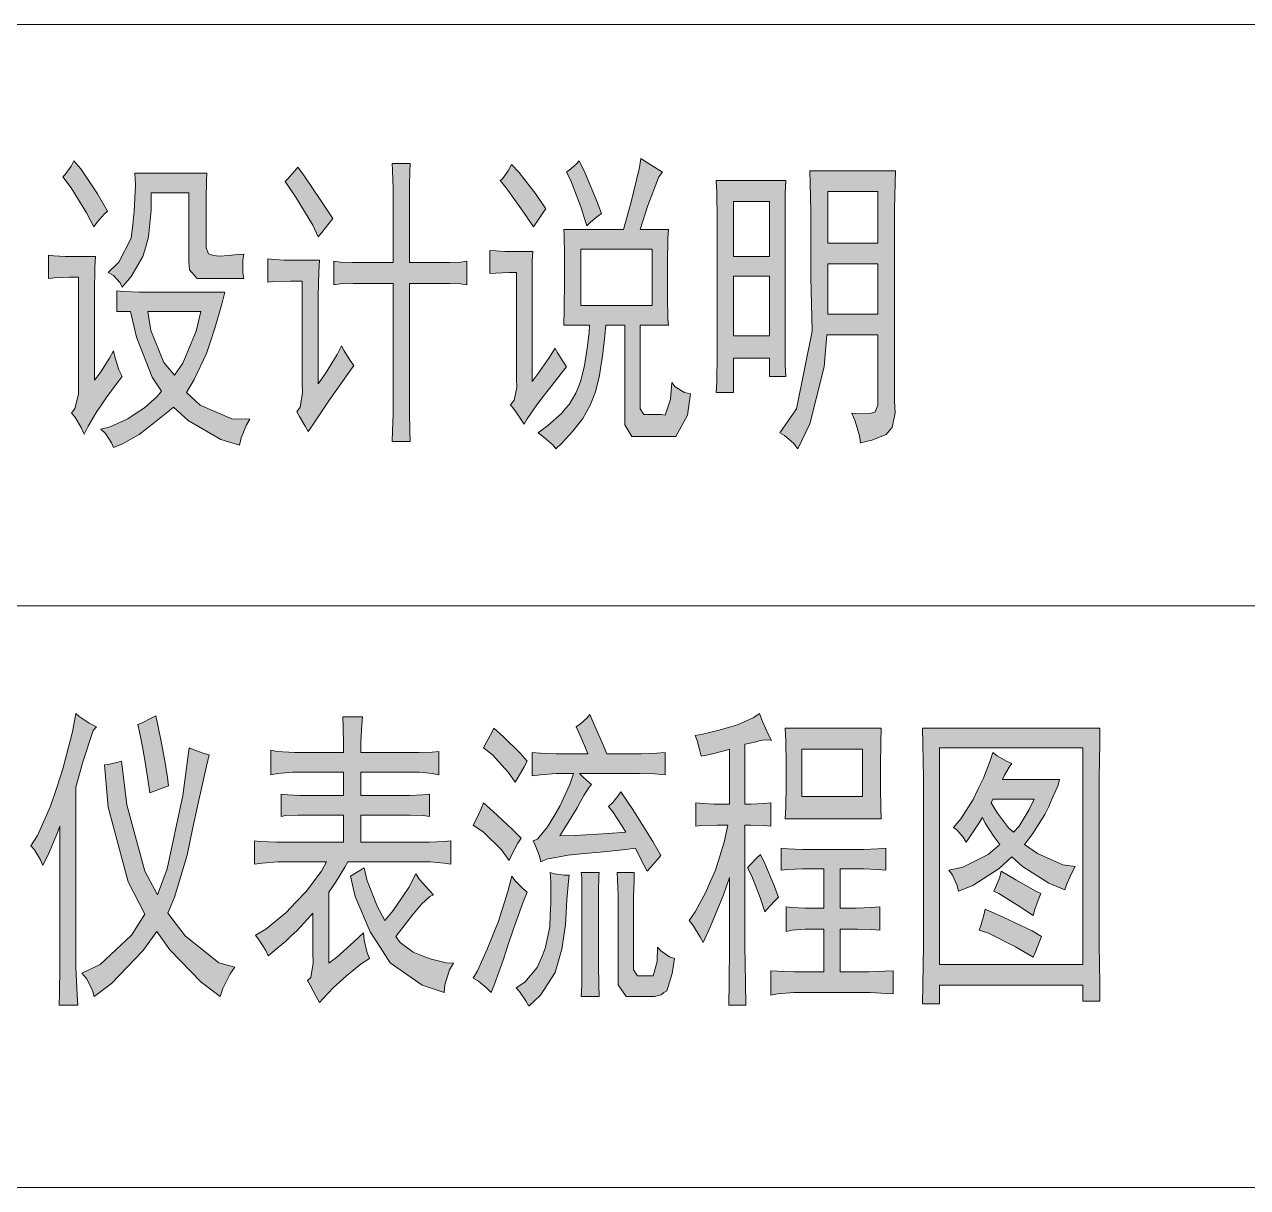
# Model space of a CAD drawing. Header units: millimetres. Extents: x 0 to 207, y 0 to 293.
# Drawn here: x 84.02 to 100.59, y 204.21 to 219.97 of the extents above; entities that cross this region are included whole.
import ezdxf

# ---------------------------------------------------------------- set-up
doc = ezdxf.new("R2010")
doc.units = ezdxf.units.MM

msp = doc.modelspace()

# ---------------------------------------------------------------- hatches: boundary and pattern name
h = msp.add_hatch(color=0)
h.paths.add_polyline_path([(92.664139, 217.974333), (92.61475, 217.910833), (92.466583, 217.51925), (92.36075, 217.194694), (92.745278, 217.194694), (92.738222, 217.078278), (92.731167, 216.739611), (92.731167, 216.513833), (92.731167, 216.291583), (92.738222, 215.984667), (92.745278, 215.9), (92.36075, 215.9), (92.36075, 214.838139), (92.36075, 214.764056), (92.413667, 214.686444), (92.466583, 214.686444), (92.650028, 214.686444), (92.702944, 214.679389), (92.7735, 214.894583), (92.791139, 215.120361), (92.837, 215.060389), (92.964, 214.986306), (93.045139, 214.968667), (93.006333, 214.679389), (92.847583, 214.390111), (92.731167, 214.390111), (92.350167, 214.390111), (92.251389, 214.390111), (92.152611, 214.545333), (92.152611, 214.704083), (92.152611, 215.9), (91.895083, 215.9), (91.8845, 215.751833), (91.85275, 215.473139), (91.831583, 215.342611), (91.810417, 215.215611), (91.7575, 214.993361), (91.722222, 214.905167), (91.686944, 214.813444), (91.584639, 214.633528), (91.517611, 214.545333), (91.450583, 214.460667), (91.302417, 214.298389), (91.221278, 214.224306), (91.182472, 214.273694), (91.059, 214.379528), (90.977861, 214.4395), (91.111917, 214.538278), (91.295361, 214.700556), (91.348278, 214.764056), (91.401194, 214.824028), (91.489389, 214.975722), (91.524667, 215.060389), (91.559944, 215.148583), (91.609333, 215.353194), (91.626972, 215.469611), (91.644611, 215.586028), (91.669306, 215.801222), (91.676361, 215.9), (91.327111, 215.9), (91.330639, 216.115194), (91.337694, 216.506778), (91.337694, 216.679639), (91.337694, 216.856028), (91.330639, 217.113556), (91.327111, 217.194694), (92.1385, 217.194694), (92.237278, 217.551), (92.353694, 218.034306), (92.371333, 218.157778), (92.448944, 218.108389), (92.593583, 218.016667)])
h.paths.add_polyline_path([(92.523028, 216.164583), (92.523028, 216.930111), (91.559944, 216.930111), (91.559944, 216.164583)])
h = msp.add_hatch(color=0)
h.dxf.hatch_style = 2
h.paths.add_polyline_path([(84.687833, 218.126028), (84.783083, 218.016667), (85.008861, 217.678), (85.142917, 217.445167), (85.097056, 217.402833), (85.001806, 217.293472), (84.955944, 217.229972), (84.857167, 217.420472), (84.649028, 217.759139), (84.539667, 217.910833), (84.571417, 217.942583), (84.649028, 218.051944)])
h = msp.add_hatch(color=0)
h.dxf.hatch_style = 2
h.paths.add_polyline_path([(87.721722, 218.041361), (87.799333, 217.935528), (88.035694, 217.586278), (88.197972, 217.342861), (88.148583, 217.279361), (88.049806, 217.152361), (88.000417, 217.095917), (87.926333, 217.254667), (87.700556, 217.625083), (87.548861, 217.843806), (87.587667, 217.882611), (87.675861, 217.984917)])
h = msp.add_hatch(color=0)
h.dxf.hatch_style = 2
h.paths.add_polyline_path([(89.012889, 216.746667), (89.012889, 217.575694), (89.012889, 217.7415), (89.005833, 217.999028), (89.002306, 218.09075), (89.245722, 218.09075), (89.238667, 217.984917), (89.235139, 217.794417), (89.235139, 217.70975), (89.235139, 216.746667), (89.711389, 216.746667), (89.781944, 216.746667), (89.930111, 216.753722), (90.01125, 216.764306), (90.01125, 216.446806), (89.926583, 216.457389), (89.781944, 216.464444), (89.721972, 216.464444), (89.235139, 216.464444), (89.235139, 214.802861), (89.235139, 214.704083), (89.238667, 214.464194), (89.245722, 214.323083), (89.002306, 214.323083), (89.005833, 214.464194), (89.012889, 214.697028), (89.012889, 214.78875), (89.012889, 216.464444), (88.561333, 216.464444), (88.473139, 216.464444), (88.29675, 216.457389), (88.212083, 216.446806), (88.212083, 216.764306), (88.29675, 216.753722), (88.462556, 216.746667), (88.536639, 216.746667)])
h = msp.add_hatch(color=0)
h.dxf.hatch_style = 2
h.paths.add_polyline_path([(90.618028, 218.076639), (90.720333, 217.967278), (90.953167, 217.667417), (91.083694, 217.476917), (91.066056, 217.452222), (90.984917, 217.32875), (90.917889, 217.229972), (90.77325, 217.445167), (90.547472, 217.759139), (90.466333, 217.857917), (90.494556, 217.882611), (90.572167, 217.991972)])
h = msp.add_hatch(color=0)
h.dxf.hatch_style = 2
h.paths.add_polyline_path([(91.53525, 218.126028), (91.616389, 217.960222), (91.768083, 217.600389), (91.838639, 217.409889), (91.78925, 217.378139), (91.690472, 217.293472), (91.641083, 217.244083), (91.559944, 217.501611), (91.418833, 217.8685), (91.362389, 217.974333), (91.401194, 217.999028), (91.489389, 218.076639)])
h = msp.add_hatch(color=0)
h.paths.add_polyline_path([(95.825028, 217.991972), (95.817972, 217.833222), (95.810917, 217.469861), (95.810917, 217.261722), (95.810917, 214.869889), (95.817972, 214.711139), (95.779167, 214.510056), (95.736833, 214.464194), (95.6945, 214.418333), (95.500472, 214.340722), (95.348778, 214.305444), (95.334667, 214.397167), (95.278222, 214.59825), (95.232361, 214.704083), (95.331139, 214.697028), (95.468722, 214.700556), (95.511056, 214.711139), (95.549861, 214.72525), (95.585139, 214.813444), (95.581611, 214.887528), (95.581611, 215.765944), (94.893694, 215.765944), (94.858417, 215.335556), (94.660861, 214.562972), (94.498583, 214.224306), (94.442139, 214.298389), (94.318667, 214.404222), (94.255167, 214.4395), (94.480944, 214.764056), (94.692611, 215.815333), (94.674972, 216.549111), (94.674972, 217.244083), (94.674972, 217.445167), (94.667917, 217.819111), (94.660861, 217.991972)])
h.paths.add_polyline_path([(95.581611, 217.01125), (95.581611, 217.70975), (94.904278, 217.70975), (94.904278, 217.01125)])
h.paths.add_polyline_path([(95.581611, 216.048167), (95.581611, 216.729028), (94.904278, 216.729028), (94.904278, 216.048167)])
h = msp.add_hatch(color=0)
h.dxf.hatch_style = 2
h.paths.add_polyline_path([(86.45525, 216.531472), (86.356472, 216.531472), (86.254167, 216.647889), (86.247111, 216.764306), (86.247111, 217.692111), (85.735583, 217.692111), (85.735583, 217.459278), (85.696778, 217.095917), (85.6615, 216.961861), (85.622694, 216.831333), (85.463944, 216.556167), (85.340472, 216.415056), (85.315778, 216.4715), (85.224056, 216.573806), (85.1535, 216.612611), (85.298139, 216.753722), (85.463944, 217.078278), (85.485111, 217.261722), (85.506278, 217.445167), (85.520389, 217.794417), (85.513333, 217.960222), (86.490528, 217.960222), (86.483472, 217.857917), (86.479944, 217.610972), (86.479944, 217.459278), (86.479944, 217.01125), (86.479944, 216.94775), (86.511694, 216.866611), (86.543444, 216.856028), (86.575194, 216.841917), (86.666917, 216.834861), (86.723361, 216.838389), (86.779806, 216.841917), (86.913861, 216.856028), (86.991472, 216.863083), (86.977361, 216.778417), (86.977361, 216.612611), (86.991472, 216.531472)])
h = msp.add_hatch(color=0)
h.paths.add_polyline_path([(94.336306, 217.857917), (94.32925, 217.685056), (94.325722, 217.311111), (94.325722, 217.113556), (94.325722, 215.917639), (94.325722, 215.716556), (94.32925, 215.36025), (94.336306, 215.2015), (94.114056, 215.2015), (94.114056, 215.451972), (93.627222, 215.451972), (93.627222, 214.986306), (93.394389, 214.986306), (93.401444, 215.127417), (93.404972, 215.494306), (93.404972, 215.716556), (93.404972, 217.127667), (93.404972, 217.32875), (93.401444, 217.692111), (93.394389, 217.857917)])
h.paths.add_polyline_path([(94.114056, 215.751833), (94.114056, 216.563222), (93.627222, 216.563222), (93.627222, 215.751833)])
h.paths.add_polyline_path([(94.114056, 216.831333), (94.114056, 217.575694), (93.627222, 217.575694), (93.627222, 216.831333)])
h = msp.add_hatch(color=0)
h.dxf.hatch_style = 2
h.paths.add_polyline_path([(84.980639, 216.831333), (84.973583, 216.679639), (84.966528, 216.348028), (84.966528, 216.164583), (84.966528, 215.152111), (85.044139, 215.250889), (85.171139, 215.451972), (85.224056, 215.55075), (85.241694, 215.469611), (85.298139, 215.293222), (85.340472, 215.2015), (85.266389, 215.102722), (85.125278, 214.912222), (85.061778, 214.8205), (84.998278, 214.728778), (84.881861, 214.531222), (84.828944, 214.421861), (84.786611, 214.513583), (84.701944, 214.654694), (84.656083, 214.704083), (84.701944, 214.771111), (84.747806, 214.961611), (84.747806, 215.085083), (84.747806, 216.549111), (84.624333, 216.549111), (84.42325, 216.538528), (84.342111, 216.531472), (84.342111, 216.845444), (84.416194, 216.838389), (84.571417, 216.831333), (84.656083, 216.831333)])
h = msp.add_hatch(color=0)
h.dxf.hatch_style = 2
h.paths.add_polyline_path([(90.907306, 216.894833), (90.90025, 216.764306), (90.896722, 216.457389), (90.896722, 216.281), (90.896722, 215.134472), (90.967278, 215.226194), (91.1225, 215.451972), (91.210694, 215.586028), (91.238917, 215.533111), (91.313, 215.409639), (91.362389, 215.335556), (91.291833, 215.243833), (91.133083, 215.039222), (91.048417, 214.929861), (90.960222, 214.816972), (90.833222, 214.63), (90.790889, 214.555917), (90.737972, 214.637056), (90.64625, 214.771111), (90.603917, 214.8205), (90.653306, 214.880472), (90.692111, 215.053333), (90.685056, 215.16975), (90.685056, 216.612611), (90.586278, 216.612611), (90.406361, 216.605556), (90.325222, 216.5985), (90.325222, 216.912472), (90.406361, 216.905417), (90.529833, 216.894833), (90.572167, 216.894833)])
h = msp.add_hatch(color=0)
h.dxf.hatch_style = 2
h.paths.add_polyline_path([(88.014528, 216.778417), (88.007472, 216.623194), (88.000417, 216.291583), (88.000417, 216.115194), (88.000417, 215.102722), (88.099194, 215.243833), (88.257944, 215.501361), (88.314389, 215.617778), (88.349667, 215.55075), (88.430806, 215.420222), (88.480194, 215.353194), (88.152111, 214.887528), (88.078028, 214.778167), (87.933389, 214.562972), (87.862833, 214.457139), (87.8205, 214.531222), (87.746417, 214.66175), (87.711139, 214.721722), (87.753472, 214.78875), (87.785222, 214.986306), (87.781694, 215.120361), (87.781694, 216.496194), (87.622944, 216.496194), (87.390111, 216.489139), (87.316028, 216.482083), (87.316028, 216.796056), (87.40775, 216.789), (87.538278, 216.778417), (87.573556, 216.778417)])
h = msp.add_hatch(color=0)
h.paths.add_polyline_path([(85.269917, 216.365667), (85.365167, 216.355083), (85.573306, 216.348028), (85.689722, 216.348028), (86.733944, 216.348028), (86.698667, 216.199861), (86.603417, 215.871778), (86.543444, 215.691861), (86.483472, 215.515472), (86.317667, 215.162694), (86.211833, 214.986306), (86.398806, 214.813444), (86.829194, 214.63), (87.072611, 214.622944), (87.02675, 214.545333), (86.956194, 214.372472), (86.9315, 214.273694), (86.681028, 214.347778), (86.236528, 214.605306), (86.038972, 214.78875), (85.961361, 214.721722), (85.781444, 214.577083), (85.675611, 214.495944), (85.573306, 214.418333), (85.347528, 214.287806), (85.224056, 214.238417), (85.199361, 214.305444), (85.114694, 214.428917), (85.051194, 214.488889), (85.178194, 214.520639), (85.418083, 214.63), (85.530972, 214.704083), (85.643861, 214.778167), (85.816722, 214.929861), (85.873167, 215.003944), (85.746167, 215.194444), (85.538028, 215.734194), (85.456889, 216.083444), (85.269917, 216.083444)])
h.paths.add_polyline_path([(86.049556, 215.219139), (86.165972, 215.384944), (86.345889, 215.815333), (86.409389, 216.083444), (85.689722, 216.083444), (85.728528, 215.825917), (85.908444, 215.392)])
h = msp.add_hatch(color=0)
h.dxf.hatch_style = 2
h.paths.add_polyline_path([(84.99475, 210.453111), (84.948889, 210.403722), (84.811306, 209.9945), (84.716056, 209.638194), (84.716056, 207.429806), (84.716056, 207.196972), (84.730167, 206.823028), (84.74075, 206.681917), (84.48675, 206.681917), (84.490278, 206.833611), (84.497333, 207.207556), (84.497333, 207.429806), (84.497333, 209.109028), (84.462056, 209.006722), (84.345639, 208.742139), (84.2645, 208.576333), (84.236278, 208.650417), (84.155139, 208.784472), (84.102222, 208.840917), (84.193944, 208.982028), (84.370333, 209.377139), (84.455, 209.631139), (84.539667, 209.885139), (84.670194, 210.386083), (84.716056, 210.636556), (84.758389, 210.594222), (84.895972, 210.5025)])
h = msp.add_hatch(color=0)
h.dxf.hatch_style = 2
h.paths.add_polyline_path([(85.799083, 210.601278), (85.827306, 210.477806), (85.876694, 210.234389), (85.897861, 210.110917), (85.919028, 209.990972), (85.954306, 209.765194), (85.971944, 209.655833), (85.717944, 209.557056), (85.69325, 209.712278), (85.654444, 209.976861), (85.636806, 210.079167), (85.619167, 210.181472), (85.576833, 210.386083), (85.555667, 210.484861), (85.612111, 210.509556), (85.735583, 210.569528)])
h = msp.add_hatch(color=0)
h.dxf.hatch_style = 2
h.paths.add_polyline_path([(88.342611, 210.103861), (88.342611, 210.213222), (88.339083, 210.453111), (88.332028, 210.587167), (88.600139, 210.587167), (88.589556, 210.484861), (88.575444, 210.244972), (88.575444, 210.103861), (89.284528, 210.103861), (89.365667, 210.103861), (89.542056, 210.110917), (89.633778, 210.1215), (89.633778, 209.804), (89.542056, 209.821639), (89.372722, 209.839278), (89.298639, 209.839278), (88.575444, 209.839278), (88.575444, 209.521778), (89.146944, 209.521778), (89.238667, 209.521778), (89.418583, 209.532361), (89.506778, 209.539417), (89.506778, 209.239556), (89.425639, 209.250139), (89.245722, 209.257194), (89.146944, 209.257194), (88.575444, 209.257194), (88.575444, 208.890306), (89.400944, 208.890306), (89.506778, 208.890306), (89.704333, 208.900889), (89.796056, 208.907944), (89.796056, 208.593972), (89.707861, 208.608083), (89.517361, 208.625722), (89.411528, 208.625722), (88.402583, 208.625722), (88.36025, 208.551639), (88.23325, 208.3435), (88.145056, 208.212972), (88.145056, 207.249889), (88.250889, 207.331028), (88.483722, 207.539167), (88.610722, 207.662639), (88.621306, 207.563861), (88.663639, 207.391), (88.691861, 207.313389), (88.5825, 207.239306), (88.381417, 207.080556), (88.293222, 206.999417), (88.2015, 206.91475), (88.063917, 206.773639), (88.018056, 206.717194), (87.972194, 206.798333), (87.891056, 206.950028), (87.855778, 207.017056), (87.898111, 207.055861), (87.929861, 207.249889), (87.926333, 207.398056), (87.926333, 207.927222), (87.855778, 207.846083), (87.711139, 207.690861), (87.633528, 207.620306), (87.559444, 207.54975), (87.400694, 207.415694), (87.319556, 207.348667), (87.287806, 207.42275), (87.199611, 207.563861), (87.146694, 207.630889), (87.287806, 207.712028), (87.562972, 207.937806), (87.697028, 208.078917), (87.834611, 208.220028), (88.04275, 208.495194), (88.109778, 208.625722), (87.5665, 208.625722), (87.453611, 208.625722), (87.238417, 208.608083), (87.136111, 208.593972), (87.136111, 208.907944), (87.203139, 208.900889), (87.435972, 208.890306), (87.59825, 208.890306), (88.342611, 208.890306), (88.342611, 209.257194), (87.8205, 209.257194), (87.721722, 209.257194), (87.559444, 209.250139), (87.495944, 209.239556), (87.495944, 209.539417), (87.587667, 209.532361), (87.749944, 209.521778), (87.8205, 209.521778), (88.342611, 209.521778), (88.342611, 209.839278), (87.764056, 209.839278), (87.651167, 209.839278), (87.450083, 209.821639), (87.354833, 209.804), (87.354833, 210.135611), (87.443028, 210.1215), (87.675861, 210.103861), (87.8205, 210.103861)])
h = msp.add_hatch(color=0)
h.dxf.hatch_style = 2
h.paths.add_polyline_path([(91.679889, 210.618917), (91.736333, 210.495444), (91.85275, 210.227333), (91.912722, 210.086222), (92.283139, 210.086222), (92.378389, 210.086222), (92.586528, 210.096806), (92.702944, 210.103861), (92.702944, 209.804), (92.561833, 209.814583), (92.353694, 209.821639), (92.283139, 209.821639), (91.538778, 209.821639), (91.588167, 209.77225), (91.669306, 209.698167), (91.704583, 209.673472), (91.672833, 209.638194), (91.59875, 209.521778), (91.552889, 209.440639), (91.507028, 209.355972), (91.365917, 209.123139), (91.274194, 208.974972), (91.482333, 208.982028), (91.930361, 209.006722), (92.166722, 209.024361), (92.110278, 209.123139), (91.993861, 209.299528), (91.933889, 209.373611), (91.993861, 209.430056), (92.075, 209.532361), (92.099694, 209.571167), (92.261972, 209.331278), (92.533611, 208.900889), (92.642972, 208.710389), (92.593583, 208.650417), (92.498333, 208.544583), (92.459528, 208.495194), (92.410139, 208.583389), (92.329, 208.742139), (92.29725, 208.809167), (92.166722, 208.791528), (91.821, 208.75625), (91.605806, 208.735083), (91.387083, 208.713917), (91.094278, 208.661), (91.016667, 208.625722), (90.999028, 208.699806), (90.946111, 208.840917), (90.910833, 208.907944), (90.970806, 208.932639), (91.108389, 209.098444), (91.193056, 209.239556), (91.274194, 209.380667), (91.40825, 209.673472), (91.457639, 209.821639), (91.330639, 209.821639), (91.224806, 209.821639), (91.009611, 209.804), (90.90025, 209.789889), (90.90025, 210.103861), (91.009611, 210.096806), (91.224806, 210.086222), (91.330639, 210.086222), (91.655194, 210.086222), (91.609333, 210.202639), (91.528194, 210.386083), (91.492917, 210.453111), (91.552889, 210.495444), (91.644611, 210.576583)])
h = msp.add_hatch(color=0)
h.dxf.hatch_style = 2
h.paths.add_polyline_path([(93.108639, 210.336694), (93.207417, 210.354333), (93.433194, 210.40725), (93.556667, 210.446056), (93.680139, 210.481333), (93.895333, 210.576583), (93.98, 210.636556), (94.022333, 210.527194), (94.103472, 210.34375), (94.142278, 210.269667), (94.103472, 210.276722), (94.018806, 210.273194), (93.976472, 210.262611), (93.930611, 210.2485), (93.835361, 210.227333), (93.782444, 210.220278), (93.782444, 209.405361), (93.863583, 209.405361), (94.039972, 209.415944), (94.131694, 209.423), (94.131694, 209.109028), (94.039972, 209.116083), (93.863583, 209.123139), (93.782444, 209.123139), (93.782444, 207.662639), (93.782444, 207.479194), (93.7895, 206.992361), (93.796556, 206.681917), (93.563722, 206.681917), (93.56725, 206.992361), (93.574306, 207.472139), (93.574306, 207.645), (93.574306, 208.410528), (93.493167, 208.177694), (93.31325, 207.736722), (93.214472, 207.532111), (93.172139, 207.61325), (93.080417, 207.761417), (93.0275, 207.828444), (93.108639, 207.944861), (93.253278, 208.212972), (93.316778, 208.361139), (93.383806, 208.509306), (93.500222, 208.890306), (93.549611, 209.123139), (93.404972, 209.123139), (93.189778, 209.116083), (93.119222, 209.109028), (93.119222, 209.423), (93.218, 209.415944), (93.366167, 209.405361), (93.412028, 209.405361), (93.574306, 209.405361), (93.574306, 210.15325), (93.500222, 210.128556), (93.306194, 210.079167), (93.189778, 210.054472), (93.172139, 210.128556), (93.133333, 210.269667)])
h = msp.add_hatch(color=0)
h.dxf.hatch_style = 2
h.paths.add_polyline_path([(90.378139, 210.435472), (90.512194, 210.319056), (90.737972, 210.096806), (90.829694, 209.987444), (90.790889, 209.913361), (90.70975, 209.77225), (90.667417, 209.705222), (90.575694, 209.839278), (90.3605, 210.072111), (90.237028, 210.170889), (90.279361, 210.244972), (90.349917, 210.379028)])
h = msp.add_hatch(color=0)
h.paths.add_polyline_path([(95.631, 210.435472), (95.623944, 210.252028), (95.620417, 209.920417), (95.620417, 209.77225), (95.620417, 209.631139), (95.623944, 209.348917), (95.631, 209.207806), (94.32925, 209.207806), (94.336306, 209.366556), (94.339833, 209.662889), (94.339833, 209.804), (94.339833, 209.945111), (94.336306, 210.262611), (94.32925, 210.435472)])
h.paths.add_polyline_path([(95.377, 209.507667), (95.377, 210.15325), (94.5515, 210.15325), (94.5515, 209.507667)])
h = msp.add_hatch(color=0)
h.paths.add_polyline_path([(98.594333, 210.435472), (98.590806, 210.227333), (98.58375, 209.77225), (98.58375, 209.521778), (98.58375, 207.747306), (98.58375, 207.489778), (98.590806, 206.981778), (98.594333, 206.734833), (98.3615, 206.734833), (98.3615, 206.950028), (96.421222, 206.950028), (96.421222, 206.699556), (96.188389, 206.699556), (96.195444, 206.957083), (96.2025, 207.489778), (96.2025, 207.761417), (96.2025, 209.521778), (96.2025, 209.765194), (96.195444, 210.220278), (96.188389, 210.435472)])
h.paths.add_polyline_path([(98.3615, 207.23225), (98.3615, 210.170889), (96.421222, 210.170889), (96.421222, 207.23225)])
h = msp.add_hatch(color=0)
h.dxf.hatch_style = 2
h.paths.add_polyline_path([(85.333417, 209.987444), (85.403972, 209.398306), (85.647389, 208.495194), (85.82025, 208.177694), (85.950778, 208.526944), (86.165972, 209.521778), (86.250639, 210.170889), (86.303556, 210.146194), (86.437611, 210.096806), (86.51875, 210.072111), (86.483472, 209.920417), (86.374111, 209.419472), (86.2965, 209.066694), (86.222417, 208.713917), (86.053083, 208.145944), (85.961361, 207.927222), (86.197722, 207.620306), (86.652806, 207.256944), (86.868, 207.196972), (86.8045, 207.10525), (86.705722, 206.907694), (86.670444, 206.798333), (86.412917, 206.992361), (85.986056, 207.429806), (85.809667, 207.680278), (85.622694, 207.415694), (85.199361, 206.974722), (84.963, 206.798333), (84.938306, 206.883), (84.857167, 207.04175), (84.797194, 207.115833), (85.044139, 207.23225), (85.467472, 207.630889), (85.647389, 207.913111), (85.425139, 208.354083), (85.1535, 209.366556), (85.100583, 209.938056), (85.1535, 209.945111), (85.269917, 209.969806)])
h = msp.add_hatch(color=0)
h.paths.add_polyline_path([(97.398417, 209.955694), (97.363139, 209.906306), (97.299639, 209.796944), (97.271417, 209.7405), (98.047528, 209.7405), (98.026361, 209.662889), (97.94875, 209.482972), (97.899361, 209.373611), (97.846444, 209.26425), (97.684167, 209.006722), (97.571278, 208.858556), (97.747667, 208.735083), (98.089861, 208.583389), (98.259194, 208.558694), (98.216861, 208.484611), (98.146306, 208.325861), (98.118083, 208.244722), (97.902889, 208.336444), (97.543056, 208.558694), (97.398417, 208.69275), (97.229083, 208.534), (96.86925, 208.301167), (96.67875, 208.227083), (96.661111, 208.301167), (96.597611, 208.442278), (96.548222, 208.509306), (96.735194, 208.551639), (97.077389, 208.7245), (97.236139, 208.858556), (97.155, 208.967917), (97.038583, 209.147833), (97.003306, 209.225444), (96.950389, 209.140778), (96.841028, 208.974972), (96.781056, 208.890306), (96.74225, 208.957333), (96.654056, 209.059639), (96.608194, 209.091389), (96.706972, 209.207806), (96.876306, 209.468861), (96.943333, 209.6135), (97.013889, 209.758139), (97.112667, 210.005083), (97.140889, 210.103861), (97.200861, 210.061528), (97.327861, 209.987444)])
h.paths.add_polyline_path([(97.119722, 209.423), (97.207917, 209.281889), (97.356083, 209.084333), (97.423111, 209.024361), (97.497194, 209.109028), (97.634778, 209.331278), (97.701806, 209.472389), (97.140889, 209.472389)])
h = msp.add_hatch(color=0)
h.dxf.hatch_style = 2
h.paths.add_polyline_path([(90.237028, 209.423), (90.371083, 209.306583), (90.628611, 209.066694), (90.748556, 208.943222), (90.702694, 208.876194), (90.621556, 208.7245), (90.586278, 208.643361), (90.483972, 208.784472), (90.237028, 209.024361), (90.099444, 209.123139), (90.134722, 209.190167), (90.205278, 209.341861)])
h = msp.add_hatch(color=0)
h.dxf.hatch_style = 2
h.paths.add_polyline_path([(93.994111, 208.7245), (94.050556, 208.601028), (94.174028, 208.31175), (94.237528, 208.145944), (94.20225, 208.110667), (94.110528, 208.011889), (94.050556, 207.944861), (93.994111, 208.128306), (93.877694, 208.428167), (93.817722, 208.544583), (93.853, 208.583389), (93.941194, 208.675111)])
h = msp.add_hatch(color=0)
h.dxf.hatch_style = 2
h.paths.add_polyline_path([(95.295861, 208.791528), (95.387583, 208.791528), (95.585139, 208.802111), (95.690972, 208.809167), (95.690972, 208.509306), (95.585139, 208.519889), (95.387583, 208.526944), (95.295861, 208.526944), (95.073611, 208.526944), (95.073611, 207.99425), (95.200611, 207.99425), (95.288806, 207.99425), (95.493417, 208.004833), (95.609833, 208.011889), (95.609833, 207.697917), (95.493417, 207.704972), (95.306444, 207.712028), (95.235889, 207.712028), (95.073611, 207.712028), (95.073611, 207.133472), (95.352306, 207.133472), (95.458139, 207.133472), (95.676861, 207.140528), (95.793278, 207.147583), (95.793278, 206.833611), (95.701556, 206.840667), (95.479306, 206.85125), (95.352306, 206.85125), (94.572667, 206.85125), (94.445667, 206.85125), (94.223417, 206.833611), (94.131694, 206.815972), (94.131694, 207.147583), (94.223417, 207.140528), (94.445667, 207.133472), (94.572667, 207.133472), (94.851361, 207.133472), (94.851361, 207.712028), (94.689083, 207.712028), (94.597361, 207.712028), (94.420972, 207.697917), (94.339833, 207.680278), (94.339833, 208.011889), (94.420972, 208.004833), (94.597361, 207.99425), (94.689083, 207.99425), (94.851361, 207.99425), (94.851361, 208.526944), (94.667917, 208.526944), (94.562083, 208.526944), (94.364528, 208.519889), (94.272806, 208.509306), (94.272806, 208.809167), (94.364528, 208.802111), (94.562083, 208.791528), (94.667917, 208.791528)])
h = msp.add_hatch(color=0)
h.dxf.hatch_style = 2
h.paths.add_polyline_path([(88.621306, 208.544583), (88.663639, 208.368194), (88.801222, 208.011889), (88.9, 207.828444), (89.016417, 207.9625), (89.228083, 208.276472), (89.319806, 208.459917), (89.372722, 208.385833), (89.496194, 208.244722), (89.563222, 208.177694), (89.510306, 208.153), (89.397417, 208.050694), (89.330389, 207.969556), (89.266889, 207.891944), (89.129306, 207.712028), (89.051694, 207.61325), (89.111667, 207.532111), (89.284528, 207.401583), (89.400944, 207.355722), (89.517361, 207.309861), (89.732556, 207.256944), (89.831333, 207.249889), (89.778417, 207.158167), (89.714917, 206.957083), (89.704333, 206.85125), (89.408, 206.950028), (88.974083, 207.256944), (88.8365, 207.465083), (88.702444, 207.673222), (88.501361, 208.153), (88.437861, 208.428167)])
h = msp.add_hatch(color=0)
h.dxf.hatch_style = 2
h.paths.add_polyline_path([(90.829694, 208.212972), (90.77325, 208.068333), (90.64625, 207.715556), (90.575694, 207.503889), (90.505139, 207.292222), (90.388722, 206.964139), (90.342861, 206.85125), (90.289944, 206.907694), (90.17, 207.006472), (90.099444, 207.048806), (90.155889, 207.147583), (90.289944, 207.440389), (90.367556, 207.630889), (90.441639, 207.821389), (90.568639, 208.220028), (90.621556, 208.428167), (90.667417, 208.368194), (90.77325, 208.262361)])
h = msp.add_hatch(color=0)
h.dxf.hatch_style = 2
h.paths.add_polyline_path([(91.401194, 208.442278), (91.390611, 208.361139), (91.369444, 208.107139), (91.358861, 207.937806), (91.351806, 207.768472), (91.298889, 207.440389), (91.256556, 207.281639), (91.210694, 207.122889), (91.009611, 206.815972), (90.854389, 206.667806), (90.812056, 206.741889), (90.727389, 206.865361), (90.681528, 206.91475), (90.797944, 206.992361), (90.967278, 207.193444), (91.023722, 207.323972), (91.076639, 207.450972), (91.140139, 207.743778), (91.143667, 207.902528), (91.150722, 208.064806), (91.150722, 208.354083), (91.143667, 208.477556), (91.203639, 208.459917), (91.330639, 208.442278)])
h = msp.add_hatch(color=0)
h.dxf.hatch_style = 2
h.paths.add_polyline_path([(91.806889, 208.477556), (91.803361, 208.428167), (91.796306, 208.220028), (91.796306, 208.061278), (91.796306, 207.331028), (91.796306, 207.221667), (91.803361, 206.957083), (91.806889, 206.798333), (91.563472, 206.798333), (91.570528, 206.950028), (91.574056, 207.214611), (91.574056, 207.331028), (91.574056, 208.061278), (91.574056, 208.202389), (91.570528, 208.410528), (91.563472, 208.477556)])
h = msp.add_hatch(color=0)
h.dxf.hatch_style = 2
h.paths.add_polyline_path([(92.283139, 208.477556), (92.279611, 208.368194), (92.272556, 208.153), (92.272556, 208.043639), (92.272556, 207.23225), (92.272556, 207.158167), (92.325472, 207.080556), (92.378389, 207.080556), (92.494806, 207.080556), (92.540667, 207.080556), (92.593583, 207.274583), (92.597111, 207.465083), (92.642972, 207.415694), (92.759389, 207.338083), (92.829944, 207.313389), (92.794667, 207.108778), (92.724111, 206.875944), (92.685306, 206.85125), (92.6465, 206.823028), (92.558306, 206.798333), (92.505389, 206.798333), (92.283139, 206.798333), (92.173778, 206.798333), (92.064417, 206.957083), (92.064417, 207.115833), (92.064417, 208.078917), (92.064417, 208.177694), (92.057361, 208.378778), (92.050306, 208.477556)])
h = msp.add_hatch(color=0)
h.dxf.hatch_style = 2
h.paths.add_polyline_path([(97.257306, 208.495194), (97.454861, 208.378778), (97.722972, 208.227083), (97.793528, 208.195333), (97.765306, 208.128306), (97.712389, 207.980139), (97.687694, 207.895472), (97.490139, 208.029528), (97.225556, 208.195333), (97.155, 208.227083), (97.183222, 208.287056), (97.236139, 208.417583)])
h = msp.add_hatch(color=0)
h.dxf.hatch_style = 2
h.paths.add_polyline_path([(97.038583, 207.980139), (97.292583, 207.870778), (97.677111, 207.687333), (97.804111, 207.61325), (97.775889, 207.546222), (97.719444, 207.405111), (97.687694, 207.331028), (97.451333, 207.472139), (97.084444, 207.655583), (96.957444, 207.697917), (96.978611, 207.761417), (97.020944, 207.902528)])

# ---------------------------------------------------------------- linework, layer by layer
at = {"color": 0, "lineweight": 0}
for points in [[(25.124833, 219.974583), (201.9935, 219.974583)], [(25.124833, 212.093528), (201.9935, 212.093528)], [(25.124833, 204.208944), (201.9935, 204.208944)]]:
    msp.add_lwpolyline(points, dxfattribs=at)
for points in [[(92.664139, 217.974333), (92.61475, 217.910833), (92.466583, 217.51925), (92.36075, 217.194694), (92.745278, 217.194694), (92.738222, 217.078278), (92.731167, 216.739611), (92.731167, 216.513833), (92.731167, 216.291583), (92.738222, 215.984667), (92.745278, 215.9), (92.36075, 215.9), (92.36075, 214.838139), (92.36075, 214.764056), (92.413667, 214.686444), (92.466583, 214.686444), (92.650028, 214.686444), (92.702944, 214.679389), (92.7735, 214.894583), (92.791139, 215.120361), (92.837, 215.060389), (92.964, 214.986306), (93.045139, 214.968667), (93.006333, 214.679389), (92.847583, 214.390111), (92.731167, 214.390111), (92.350167, 214.390111), (92.251389, 214.390111), (92.152611, 214.545333), (92.152611, 214.704083), (92.152611, 215.9), (91.895083, 215.9), (91.8845, 215.751833), (91.85275, 215.473139), (91.831583, 215.342611), (91.810417, 215.215611), (91.7575, 214.993361), (91.722222, 214.905167), (91.686944, 214.813444), (91.584639, 214.633528), (91.517611, 214.545333), (91.450583, 214.460667), (91.302417, 214.298389), (91.221278, 214.224306), (91.182472, 214.273694), (91.059, 214.379528), (90.977861, 214.4395), (91.111917, 214.538278), (91.295361, 214.700556), (91.348278, 214.764056), (91.401194, 214.824028), (91.489389, 214.975722), (91.524667, 215.060389), (91.559944, 215.148583), (91.609333, 215.353194), (91.626972, 215.469611), (91.644611, 215.586028), (91.669306, 215.801222), (91.676361, 215.9), (91.327111, 215.9), (91.330639, 216.115194), (91.337694, 216.506778), (91.337694, 216.679639), (91.337694, 216.856028), (91.330639, 217.113556), (91.327111, 217.194694), (92.1385, 217.194694), (92.237278, 217.551), (92.353694, 218.034306), (92.371333, 218.157778), (92.448944, 218.108389), (92.593583, 218.016667)], [(84.687833, 218.126028), (84.783083, 218.016667), (85.008861, 217.678), (85.142917, 217.445167), (85.097056, 217.402833), (85.001806, 217.293472), (84.955944, 217.229972), (84.857167, 217.420472), (84.649028, 217.759139), (84.539667, 217.910833), (84.571417, 217.942583), (84.649028, 218.051944)], [(87.721722, 218.041361), (87.799333, 217.935528), (88.035694, 217.586278), (88.197972, 217.342861), (88.148583, 217.279361), (88.049806, 217.152361), (88.000417, 217.095917), (87.926333, 217.254667), (87.700556, 217.625083), (87.548861, 217.843806), (87.587667, 217.882611), (87.675861, 217.984917)], [(89.012889, 216.746667), (89.012889, 217.575694), (89.012889, 217.7415), (89.005833, 217.999028), (89.002306, 218.09075), (89.245722, 218.09075), (89.238667, 217.984917), (89.235139, 217.794417), (89.235139, 217.70975), (89.235139, 216.746667), (89.711389, 216.746667), (89.781944, 216.746667), (89.930111, 216.753722), (90.01125, 216.764306), (90.01125, 216.446806), (89.926583, 216.457389), (89.781944, 216.464444), (89.721972, 216.464444), (89.235139, 216.464444), (89.235139, 214.802861), (89.235139, 214.704083), (89.238667, 214.464194), (89.245722, 214.323083), (89.002306, 214.323083), (89.005833, 214.464194), (89.012889, 214.697028), (89.012889, 214.78875), (89.012889, 216.464444), (88.561333, 216.464444), (88.473139, 216.464444), (88.29675, 216.457389), (88.212083, 216.446806), (88.212083, 216.764306), (88.29675, 216.753722), (88.462556, 216.746667), (88.536639, 216.746667)], [(90.618028, 218.076639), (90.720333, 217.967278), (90.953167, 217.667417), (91.083694, 217.476917), (91.066056, 217.452222), (90.984917, 217.32875), (90.917889, 217.229972), (90.77325, 217.445167), (90.547472, 217.759139), (90.466333, 217.857917), (90.494556, 217.882611), (90.572167, 217.991972)], [(91.53525, 218.126028), (91.616389, 217.960222), (91.768083, 217.600389), (91.838639, 217.409889), (91.78925, 217.378139), (91.690472, 217.293472), (91.641083, 217.244083), (91.559944, 217.501611), (91.418833, 217.8685), (91.362389, 217.974333), (91.401194, 217.999028), (91.489389, 218.076639)], [(95.825028, 217.991972), (95.817972, 217.833222), (95.810917, 217.469861), (95.810917, 217.261722), (95.810917, 214.869889), (95.817972, 214.711139), (95.779167, 214.510056), (95.736833, 214.464194), (95.6945, 214.418333), (95.500472, 214.340722), (95.348778, 214.305444), (95.334667, 214.397167), (95.278222, 214.59825), (95.232361, 214.704083), (95.331139, 214.697028), (95.468722, 214.700556), (95.511056, 214.711139), (95.549861, 214.72525), (95.585139, 214.813444), (95.581611, 214.887528), (95.581611, 215.765944), (94.893694, 215.765944), (94.858417, 215.335556), (94.660861, 214.562972), (94.498583, 214.224306), (94.442139, 214.298389), (94.318667, 214.404222), (94.255167, 214.4395), (94.480944, 214.764056), (94.692611, 215.815333), (94.674972, 216.549111), (94.674972, 217.244083), (94.674972, 217.445167), (94.667917, 217.819111), (94.660861, 217.991972)], [(86.45525, 216.531472), (86.356472, 216.531472), (86.254167, 216.647889), (86.247111, 216.764306), (86.247111, 217.692111), (85.735583, 217.692111), (85.735583, 217.459278), (85.696778, 217.095917), (85.6615, 216.961861), (85.622694, 216.831333), (85.463944, 216.556167), (85.340472, 216.415056), (85.315778, 216.4715), (85.224056, 216.573806), (85.1535, 216.612611), (85.298139, 216.753722), (85.463944, 217.078278), (85.485111, 217.261722), (85.506278, 217.445167), (85.520389, 217.794417), (85.513333, 217.960222), (86.490528, 217.960222), (86.483472, 217.857917), (86.479944, 217.610972), (86.479944, 217.459278), (86.479944, 217.01125), (86.479944, 216.94775), (86.511694, 216.866611), (86.543444, 216.856028), (86.575194, 216.841917), (86.666917, 216.834861), (86.723361, 216.838389), (86.779806, 216.841917), (86.913861, 216.856028), (86.991472, 216.863083), (86.977361, 216.778417), (86.977361, 216.612611), (86.991472, 216.531472)], [(94.336306, 217.857917), (94.32925, 217.685056), (94.325722, 217.311111), (94.325722, 217.113556), (94.325722, 215.917639), (94.325722, 215.716556), (94.32925, 215.36025), (94.336306, 215.2015), (94.114056, 215.2015), (94.114056, 215.451972), (93.627222, 215.451972), (93.627222, 214.986306), (93.394389, 214.986306), (93.401444, 215.127417), (93.404972, 215.494306), (93.404972, 215.716556), (93.404972, 217.127667), (93.404972, 217.32875), (93.401444, 217.692111), (93.394389, 217.857917)], [(95.581611, 217.01125), (95.581611, 217.70975), (94.904278, 217.70975), (94.904278, 217.01125)], [(94.114056, 216.831333), (94.114056, 217.575694), (93.627222, 217.575694), (93.627222, 216.831333)], [(84.980639, 216.831333), (84.973583, 216.679639), (84.966528, 216.348028), (84.966528, 216.164583), (84.966528, 215.152111), (85.044139, 215.250889), (85.171139, 215.451972), (85.224056, 215.55075), (85.241694, 215.469611), (85.298139, 215.293222), (85.340472, 215.2015), (85.266389, 215.102722), (85.125278, 214.912222), (85.061778, 214.8205), (84.998278, 214.728778), (84.881861, 214.531222), (84.828944, 214.421861), (84.786611, 214.513583), (84.701944, 214.654694), (84.656083, 214.704083), (84.701944, 214.771111), (84.747806, 214.961611), (84.747806, 215.085083), (84.747806, 216.549111), (84.624333, 216.549111), (84.42325, 216.538528), (84.342111, 216.531472), (84.342111, 216.845444), (84.416194, 216.838389), (84.571417, 216.831333), (84.656083, 216.831333)], [(90.907306, 216.894833), (90.90025, 216.764306), (90.896722, 216.457389), (90.896722, 216.281), (90.896722, 215.134472), (90.967278, 215.226194), (91.1225, 215.451972), (91.210694, 215.586028), (91.238917, 215.533111), (91.313, 215.409639), (91.362389, 215.335556), (91.291833, 215.243833), (91.133083, 215.039222), (91.048417, 214.929861), (90.960222, 214.816972), (90.833222, 214.63), (90.790889, 214.555917), (90.737972, 214.637056), (90.64625, 214.771111), (90.603917, 214.8205), (90.653306, 214.880472), (90.692111, 215.053333), (90.685056, 215.16975), (90.685056, 216.612611), (90.586278, 216.612611), (90.406361, 216.605556), (90.325222, 216.5985), (90.325222, 216.912472), (90.406361, 216.905417), (90.529833, 216.894833), (90.572167, 216.894833)], [(92.523028, 216.164583), (92.523028, 216.930111), (91.559944, 216.930111), (91.559944, 216.164583)], [(88.014528, 216.778417), (88.007472, 216.623194), (88.000417, 216.291583), (88.000417, 216.115194), (88.000417, 215.102722), (88.099194, 215.243833), (88.257944, 215.501361), (88.314389, 215.617778), (88.349667, 215.55075), (88.430806, 215.420222), (88.480194, 215.353194), (88.152111, 214.887528), (88.078028, 214.778167), (87.933389, 214.562972), (87.862833, 214.457139), (87.8205, 214.531222), (87.746417, 214.66175), (87.711139, 214.721722), (87.753472, 214.78875), (87.785222, 214.986306), (87.781694, 215.120361), (87.781694, 216.496194), (87.622944, 216.496194), (87.390111, 216.489139), (87.316028, 216.482083), (87.316028, 216.796056), (87.40775, 216.789), (87.538278, 216.778417), (87.573556, 216.778417)], [(95.581611, 216.048167), (95.581611, 216.729028), (94.904278, 216.729028), (94.904278, 216.048167)], [(94.114056, 215.751833), (94.114056, 216.563222), (93.627222, 216.563222), (93.627222, 215.751833)], [(85.269917, 216.365667), (85.365167, 216.355083), (85.573306, 216.348028), (85.689722, 216.348028), (86.733944, 216.348028), (86.698667, 216.199861), (86.603417, 215.871778), (86.543444, 215.691861), (86.483472, 215.515472), (86.317667, 215.162694), (86.211833, 214.986306), (86.398806, 214.813444), (86.829194, 214.63), (87.072611, 214.622944), (87.02675, 214.545333), (86.956194, 214.372472), (86.9315, 214.273694), (86.681028, 214.347778), (86.236528, 214.605306), (86.038972, 214.78875), (85.961361, 214.721722), (85.781444, 214.577083), (85.675611, 214.495944), (85.573306, 214.418333), (85.347528, 214.287806), (85.224056, 214.238417), (85.199361, 214.305444), (85.114694, 214.428917), (85.051194, 214.488889), (85.178194, 214.520639), (85.418083, 214.63), (85.530972, 214.704083), (85.643861, 214.778167), (85.816722, 214.929861), (85.873167, 215.003944), (85.746167, 215.194444), (85.538028, 215.734194), (85.456889, 216.083444), (85.269917, 216.083444)], [(86.049556, 215.219139), (86.165972, 215.384944), (86.345889, 215.815333), (86.409389, 216.083444), (85.689722, 216.083444), (85.728528, 215.825917), (85.908444, 215.392)], [(84.99475, 210.453111), (84.948889, 210.403722), (84.811306, 209.9945), (84.716056, 209.638194), (84.716056, 207.429806), (84.716056, 207.196972), (84.730167, 206.823028), (84.74075, 206.681917), (84.48675, 206.681917), (84.490278, 206.833611), (84.497333, 207.207556), (84.497333, 207.429806), (84.497333, 209.109028), (84.462056, 209.006722), (84.345639, 208.742139), (84.2645, 208.576333), (84.236278, 208.650417), (84.155139, 208.784472), (84.102222, 208.840917), (84.193944, 208.982028), (84.370333, 209.377139), (84.455, 209.631139), (84.539667, 209.885139), (84.670194, 210.386083), (84.716056, 210.636556), (84.758389, 210.594222), (84.895972, 210.5025)], [(85.799083, 210.601278), (85.827306, 210.477806), (85.876694, 210.234389), (85.897861, 210.110917), (85.919028, 209.990972), (85.954306, 209.765194), (85.971944, 209.655833), (85.717944, 209.557056), (85.69325, 209.712278), (85.654444, 209.976861), (85.636806, 210.079167), (85.619167, 210.181472), (85.576833, 210.386083), (85.555667, 210.484861), (85.612111, 210.509556), (85.735583, 210.569528)], [(88.342611, 210.103861), (88.342611, 210.213222), (88.339083, 210.453111), (88.332028, 210.587167), (88.600139, 210.587167), (88.589556, 210.484861), (88.575444, 210.244972), (88.575444, 210.103861), (89.284528, 210.103861), (89.365667, 210.103861), (89.542056, 210.110917), (89.633778, 210.1215), (89.633778, 209.804), (89.542056, 209.821639), (89.372722, 209.839278), (89.298639, 209.839278), (88.575444, 209.839278), (88.575444, 209.521778), (89.146944, 209.521778), (89.238667, 209.521778), (89.418583, 209.532361), (89.506778, 209.539417), (89.506778, 209.239556), (89.425639, 209.250139), (89.245722, 209.257194), (89.146944, 209.257194), (88.575444, 209.257194), (88.575444, 208.890306), (89.400944, 208.890306), (89.506778, 208.890306), (89.704333, 208.900889), (89.796056, 208.907944), (89.796056, 208.593972), (89.707861, 208.608083), (89.517361, 208.625722), (89.411528, 208.625722), (88.402583, 208.625722), (88.36025, 208.551639), (88.23325, 208.3435), (88.145056, 208.212972), (88.145056, 207.249889), (88.250889, 207.331028), (88.483722, 207.539167), (88.610722, 207.662639), (88.621306, 207.563861), (88.663639, 207.391), (88.691861, 207.313389), (88.5825, 207.239306), (88.381417, 207.080556), (88.293222, 206.999417), (88.2015, 206.91475), (88.063917, 206.773639), (88.018056, 206.717194), (87.972194, 206.798333), (87.891056, 206.950028), (87.855778, 207.017056), (87.898111, 207.055861), (87.929861, 207.249889), (87.926333, 207.398056), (87.926333, 207.927222), (87.855778, 207.846083), (87.711139, 207.690861), (87.633528, 207.620306), (87.559444, 207.54975), (87.400694, 207.415694), (87.319556, 207.348667), (87.287806, 207.42275), (87.199611, 207.563861), (87.146694, 207.630889), (87.287806, 207.712028), (87.562972, 207.937806), (87.697028, 208.078917), (87.834611, 208.220028), (88.04275, 208.495194), (88.109778, 208.625722), (87.5665, 208.625722), (87.453611, 208.625722), (87.238417, 208.608083), (87.136111, 208.593972), (87.136111, 208.907944), (87.203139, 208.900889), (87.435972, 208.890306), (87.59825, 208.890306), (88.342611, 208.890306), (88.342611, 209.257194), (87.8205, 209.257194), (87.721722, 209.257194), (87.559444, 209.250139), (87.495944, 209.239556), (87.495944, 209.539417), (87.587667, 209.532361), (87.749944, 209.521778), (87.8205, 209.521778), (88.342611, 209.521778), (88.342611, 209.839278), (87.764056, 209.839278), (87.651167, 209.839278), (87.450083, 209.821639), (87.354833, 209.804), (87.354833, 210.135611), (87.443028, 210.1215), (87.675861, 210.103861), (87.8205, 210.103861)], [(91.679889, 210.618917), (91.736333, 210.495444), (91.85275, 210.227333), (91.912722, 210.086222), (92.283139, 210.086222), (92.378389, 210.086222), (92.586528, 210.096806), (92.702944, 210.103861), (92.702944, 209.804), (92.561833, 209.814583), (92.353694, 209.821639), (92.283139, 209.821639), (91.538778, 209.821639), (91.588167, 209.77225), (91.669306, 209.698167), (91.704583, 209.673472), (91.672833, 209.638194), (91.59875, 209.521778), (91.552889, 209.440639), (91.507028, 209.355972), (91.365917, 209.123139), (91.274194, 208.974972), (91.482333, 208.982028), (91.930361, 209.006722), (92.166722, 209.024361), (92.110278, 209.123139), (91.993861, 209.299528), (91.933889, 209.373611), (91.993861, 209.430056), (92.075, 209.532361), (92.099694, 209.571167), (92.261972, 209.331278), (92.533611, 208.900889), (92.642972, 208.710389), (92.593583, 208.650417), (92.498333, 208.544583), (92.459528, 208.495194), (92.410139, 208.583389), (92.329, 208.742139), (92.29725, 208.809167), (92.166722, 208.791528), (91.821, 208.75625), (91.605806, 208.735083), (91.387083, 208.713917), (91.094278, 208.661), (91.016667, 208.625722), (90.999028, 208.699806), (90.946111, 208.840917), (90.910833, 208.907944), (90.970806, 208.932639), (91.108389, 209.098444), (91.193056, 209.239556), (91.274194, 209.380667), (91.40825, 209.673472), (91.457639, 209.821639), (91.330639, 209.821639), (91.224806, 209.821639), (91.009611, 209.804), (90.90025, 209.789889), (90.90025, 210.103861), (91.009611, 210.096806), (91.224806, 210.086222), (91.330639, 210.086222), (91.655194, 210.086222), (91.609333, 210.202639), (91.528194, 210.386083), (91.492917, 210.453111), (91.552889, 210.495444), (91.644611, 210.576583)], [(93.108639, 210.336694), (93.207417, 210.354333), (93.433194, 210.40725), (93.556667, 210.446056), (93.680139, 210.481333), (93.895333, 210.576583), (93.98, 210.636556), (94.022333, 210.527194), (94.103472, 210.34375), (94.142278, 210.269667), (94.103472, 210.276722), (94.018806, 210.273194), (93.976472, 210.262611), (93.930611, 210.2485), (93.835361, 210.227333), (93.782444, 210.220278), (93.782444, 209.405361), (93.863583, 209.405361), (94.039972, 209.415944), (94.131694, 209.423), (94.131694, 209.109028), (94.039972, 209.116083), (93.863583, 209.123139), (93.782444, 209.123139), (93.782444, 207.662639), (93.782444, 207.479194), (93.7895, 206.992361), (93.796556, 206.681917), (93.563722, 206.681917), (93.56725, 206.992361), (93.574306, 207.472139), (93.574306, 207.645), (93.574306, 208.410528), (93.493167, 208.177694), (93.31325, 207.736722), (93.214472, 207.532111), (93.172139, 207.61325), (93.080417, 207.761417), (93.0275, 207.828444), (93.108639, 207.944861), (93.253278, 208.212972), (93.316778, 208.361139), (93.383806, 208.509306), (93.500222, 208.890306), (93.549611, 209.123139), (93.404972, 209.123139), (93.189778, 209.116083), (93.119222, 209.109028), (93.119222, 209.423), (93.218, 209.415944), (93.366167, 209.405361), (93.412028, 209.405361), (93.574306, 209.405361), (93.574306, 210.15325), (93.500222, 210.128556), (93.306194, 210.079167), (93.189778, 210.054472), (93.172139, 210.128556), (93.133333, 210.269667)], [(90.378139, 210.435472), (90.512194, 210.319056), (90.737972, 210.096806), (90.829694, 209.987444), (90.790889, 209.913361), (90.70975, 209.77225), (90.667417, 209.705222), (90.575694, 209.839278), (90.3605, 210.072111), (90.237028, 210.170889), (90.279361, 210.244972), (90.349917, 210.379028)], [(95.631, 210.435472), (95.623944, 210.252028), (95.620417, 209.920417), (95.620417, 209.77225), (95.620417, 209.631139), (95.623944, 209.348917), (95.631, 209.207806), (94.32925, 209.207806), (94.336306, 209.366556), (94.339833, 209.662889), (94.339833, 209.804), (94.339833, 209.945111), (94.336306, 210.262611), (94.32925, 210.435472)], [(98.594333, 210.435472), (98.590806, 210.227333), (98.58375, 209.77225), (98.58375, 209.521778), (98.58375, 207.747306), (98.58375, 207.489778), (98.590806, 206.981778), (98.594333, 206.734833), (98.3615, 206.734833), (98.3615, 206.950028), (96.421222, 206.950028), (96.421222, 206.699556), (96.188389, 206.699556), (96.195444, 206.957083), (96.2025, 207.489778), (96.2025, 207.761417), (96.2025, 209.521778), (96.2025, 209.765194), (96.195444, 210.220278), (96.188389, 210.435472)], [(85.333417, 209.987444), (85.403972, 209.398306), (85.647389, 208.495194), (85.82025, 208.177694), (85.950778, 208.526944), (86.165972, 209.521778), (86.250639, 210.170889), (86.303556, 210.146194), (86.437611, 210.096806), (86.51875, 210.072111), (86.483472, 209.920417), (86.374111, 209.419472), (86.2965, 209.066694), (86.222417, 208.713917), (86.053083, 208.145944), (85.961361, 207.927222), (86.197722, 207.620306), (86.652806, 207.256944), (86.868, 207.196972), (86.8045, 207.10525), (86.705722, 206.907694), (86.670444, 206.798333), (86.412917, 206.992361), (85.986056, 207.429806), (85.809667, 207.680278), (85.622694, 207.415694), (85.199361, 206.974722), (84.963, 206.798333), (84.938306, 206.883), (84.857167, 207.04175), (84.797194, 207.115833), (85.044139, 207.23225), (85.467472, 207.630889), (85.647389, 207.913111), (85.425139, 208.354083), (85.1535, 209.366556), (85.100583, 209.938056), (85.1535, 209.945111), (85.269917, 209.969806)], [(95.377, 209.507667), (95.377, 210.15325), (94.5515, 210.15325), (94.5515, 209.507667)], [(98.3615, 207.23225), (98.3615, 210.170889), (96.421222, 210.170889), (96.421222, 207.23225)], [(97.398417, 209.955694), (97.363139, 209.906306), (97.299639, 209.796944), (97.271417, 209.7405), (98.047528, 209.7405), (98.026361, 209.662889), (97.94875, 209.482972), (97.899361, 209.373611), (97.846444, 209.26425), (97.684167, 209.006722), (97.571278, 208.858556), (97.747667, 208.735083), (98.089861, 208.583389), (98.259194, 208.558694), (98.216861, 208.484611), (98.146306, 208.325861), (98.118083, 208.244722), (97.902889, 208.336444), (97.543056, 208.558694), (97.398417, 208.69275), (97.229083, 208.534), (96.86925, 208.301167), (96.67875, 208.227083), (96.661111, 208.301167), (96.597611, 208.442278), (96.548222, 208.509306), (96.735194, 208.551639), (97.077389, 208.7245), (97.236139, 208.858556), (97.155, 208.967917), (97.038583, 209.147833), (97.003306, 209.225444), (96.950389, 209.140778), (96.841028, 208.974972), (96.781056, 208.890306), (96.74225, 208.957333), (96.654056, 209.059639), (96.608194, 209.091389), (96.706972, 209.207806), (96.876306, 209.468861), (96.943333, 209.6135), (97.013889, 209.758139), (97.112667, 210.005083), (97.140889, 210.103861), (97.200861, 210.061528), (97.327861, 209.987444)], [(90.237028, 209.423), (90.371083, 209.306583), (90.628611, 209.066694), (90.748556, 208.943222), (90.702694, 208.876194), (90.621556, 208.7245), (90.586278, 208.643361), (90.483972, 208.784472), (90.237028, 209.024361), (90.099444, 209.123139), (90.134722, 209.190167), (90.205278, 209.341861)], [(97.119722, 209.423), (97.207917, 209.281889), (97.356083, 209.084333), (97.423111, 209.024361), (97.497194, 209.109028), (97.634778, 209.331278), (97.701806, 209.472389), (97.140889, 209.472389)], [(93.994111, 208.7245), (94.050556, 208.601028), (94.174028, 208.31175), (94.237528, 208.145944), (94.20225, 208.110667), (94.110528, 208.011889), (94.050556, 207.944861), (93.994111, 208.128306), (93.877694, 208.428167), (93.817722, 208.544583), (93.853, 208.583389), (93.941194, 208.675111)], [(95.295861, 208.791528), (95.387583, 208.791528), (95.585139, 208.802111), (95.690972, 208.809167), (95.690972, 208.509306), (95.585139, 208.519889), (95.387583, 208.526944), (95.295861, 208.526944), (95.073611, 208.526944), (95.073611, 207.99425), (95.200611, 207.99425), (95.288806, 207.99425), (95.493417, 208.004833), (95.609833, 208.011889), (95.609833, 207.697917), (95.493417, 207.704972), (95.306444, 207.712028), (95.235889, 207.712028), (95.073611, 207.712028), (95.073611, 207.133472), (95.352306, 207.133472), (95.458139, 207.133472), (95.676861, 207.140528), (95.793278, 207.147583), (95.793278, 206.833611), (95.701556, 206.840667), (95.479306, 206.85125), (95.352306, 206.85125), (94.572667, 206.85125), (94.445667, 206.85125), (94.223417, 206.833611), (94.131694, 206.815972), (94.131694, 207.147583), (94.223417, 207.140528), (94.445667, 207.133472), (94.572667, 207.133472), (94.851361, 207.133472), (94.851361, 207.712028), (94.689083, 207.712028), (94.597361, 207.712028), (94.420972, 207.697917), (94.339833, 207.680278), (94.339833, 208.011889), (94.420972, 208.004833), (94.597361, 207.99425), (94.689083, 207.99425), (94.851361, 207.99425), (94.851361, 208.526944), (94.667917, 208.526944), (94.562083, 208.526944), (94.364528, 208.519889), (94.272806, 208.509306), (94.272806, 208.809167), (94.364528, 208.802111), (94.562083, 208.791528), (94.667917, 208.791528)], [(88.621306, 208.544583), (88.663639, 208.368194), (88.801222, 208.011889), (88.9, 207.828444), (89.016417, 207.9625), (89.228083, 208.276472), (89.319806, 208.459917), (89.372722, 208.385833), (89.496194, 208.244722), (89.563222, 208.177694), (89.510306, 208.153), (89.397417, 208.050694), (89.330389, 207.969556), (89.266889, 207.891944), (89.129306, 207.712028), (89.051694, 207.61325), (89.111667, 207.532111), (89.284528, 207.401583), (89.400944, 207.355722), (89.517361, 207.309861), (89.732556, 207.256944), (89.831333, 207.249889), (89.778417, 207.158167), (89.714917, 206.957083), (89.704333, 206.85125), (89.408, 206.950028), (88.974083, 207.256944), (88.8365, 207.465083), (88.702444, 207.673222), (88.501361, 208.153), (88.437861, 208.428167)], [(90.829694, 208.212972), (90.77325, 208.068333), (90.64625, 207.715556), (90.575694, 207.503889), (90.505139, 207.292222), (90.388722, 206.964139), (90.342861, 206.85125), (90.289944, 206.907694), (90.17, 207.006472), (90.099444, 207.048806), (90.155889, 207.147583), (90.289944, 207.440389), (90.367556, 207.630889), (90.441639, 207.821389), (90.568639, 208.220028), (90.621556, 208.428167), (90.667417, 208.368194), (90.77325, 208.262361)], [(91.401194, 208.442278), (91.390611, 208.361139), (91.369444, 208.107139), (91.358861, 207.937806), (91.351806, 207.768472), (91.298889, 207.440389), (91.256556, 207.281639), (91.210694, 207.122889), (91.009611, 206.815972), (90.854389, 206.667806), (90.812056, 206.741889), (90.727389, 206.865361), (90.681528, 206.91475), (90.797944, 206.992361), (90.967278, 207.193444), (91.023722, 207.323972), (91.076639, 207.450972), (91.140139, 207.743778), (91.143667, 207.902528), (91.150722, 208.064806), (91.150722, 208.354083), (91.143667, 208.477556), (91.203639, 208.459917), (91.330639, 208.442278)], [(91.806889, 208.477556), (91.803361, 208.428167), (91.796306, 208.220028), (91.796306, 208.061278), (91.796306, 207.331028), (91.796306, 207.221667), (91.803361, 206.957083), (91.806889, 206.798333), (91.563472, 206.798333), (91.570528, 206.950028), (91.574056, 207.214611), (91.574056, 207.331028), (91.574056, 208.061278), (91.574056, 208.202389), (91.570528, 208.410528), (91.563472, 208.477556)], [(92.283139, 208.477556), (92.279611, 208.368194), (92.272556, 208.153), (92.272556, 208.043639), (92.272556, 207.23225), (92.272556, 207.158167), (92.325472, 207.080556), (92.378389, 207.080556), (92.494806, 207.080556), (92.540667, 207.080556), (92.593583, 207.274583), (92.597111, 207.465083), (92.642972, 207.415694), (92.759389, 207.338083), (92.829944, 207.313389), (92.794667, 207.108778), (92.724111, 206.875944), (92.685306, 206.85125), (92.6465, 206.823028), (92.558306, 206.798333), (92.505389, 206.798333), (92.283139, 206.798333), (92.173778, 206.798333), (92.064417, 206.957083), (92.064417, 207.115833), (92.064417, 208.078917), (92.064417, 208.177694), (92.057361, 208.378778), (92.050306, 208.477556)], [(97.257306, 208.495194), (97.454861, 208.378778), (97.722972, 208.227083), (97.793528, 208.195333), (97.765306, 208.128306), (97.712389, 207.980139), (97.687694, 207.895472), (97.490139, 208.029528), (97.225556, 208.195333), (97.155, 208.227083), (97.183222, 208.287056), (97.236139, 208.417583)], [(97.038583, 207.980139), (97.292583, 207.870778), (97.677111, 207.687333), (97.804111, 207.61325), (97.775889, 207.546222), (97.719444, 207.405111), (97.687694, 207.331028), (97.451333, 207.472139), (97.084444, 207.655583), (96.957444, 207.697917), (96.978611, 207.761417), (97.020944, 207.902528)]]:
    msp.add_lwpolyline(points, close=True, dxfattribs=at)

doc.saveas('drawing.dxf')
